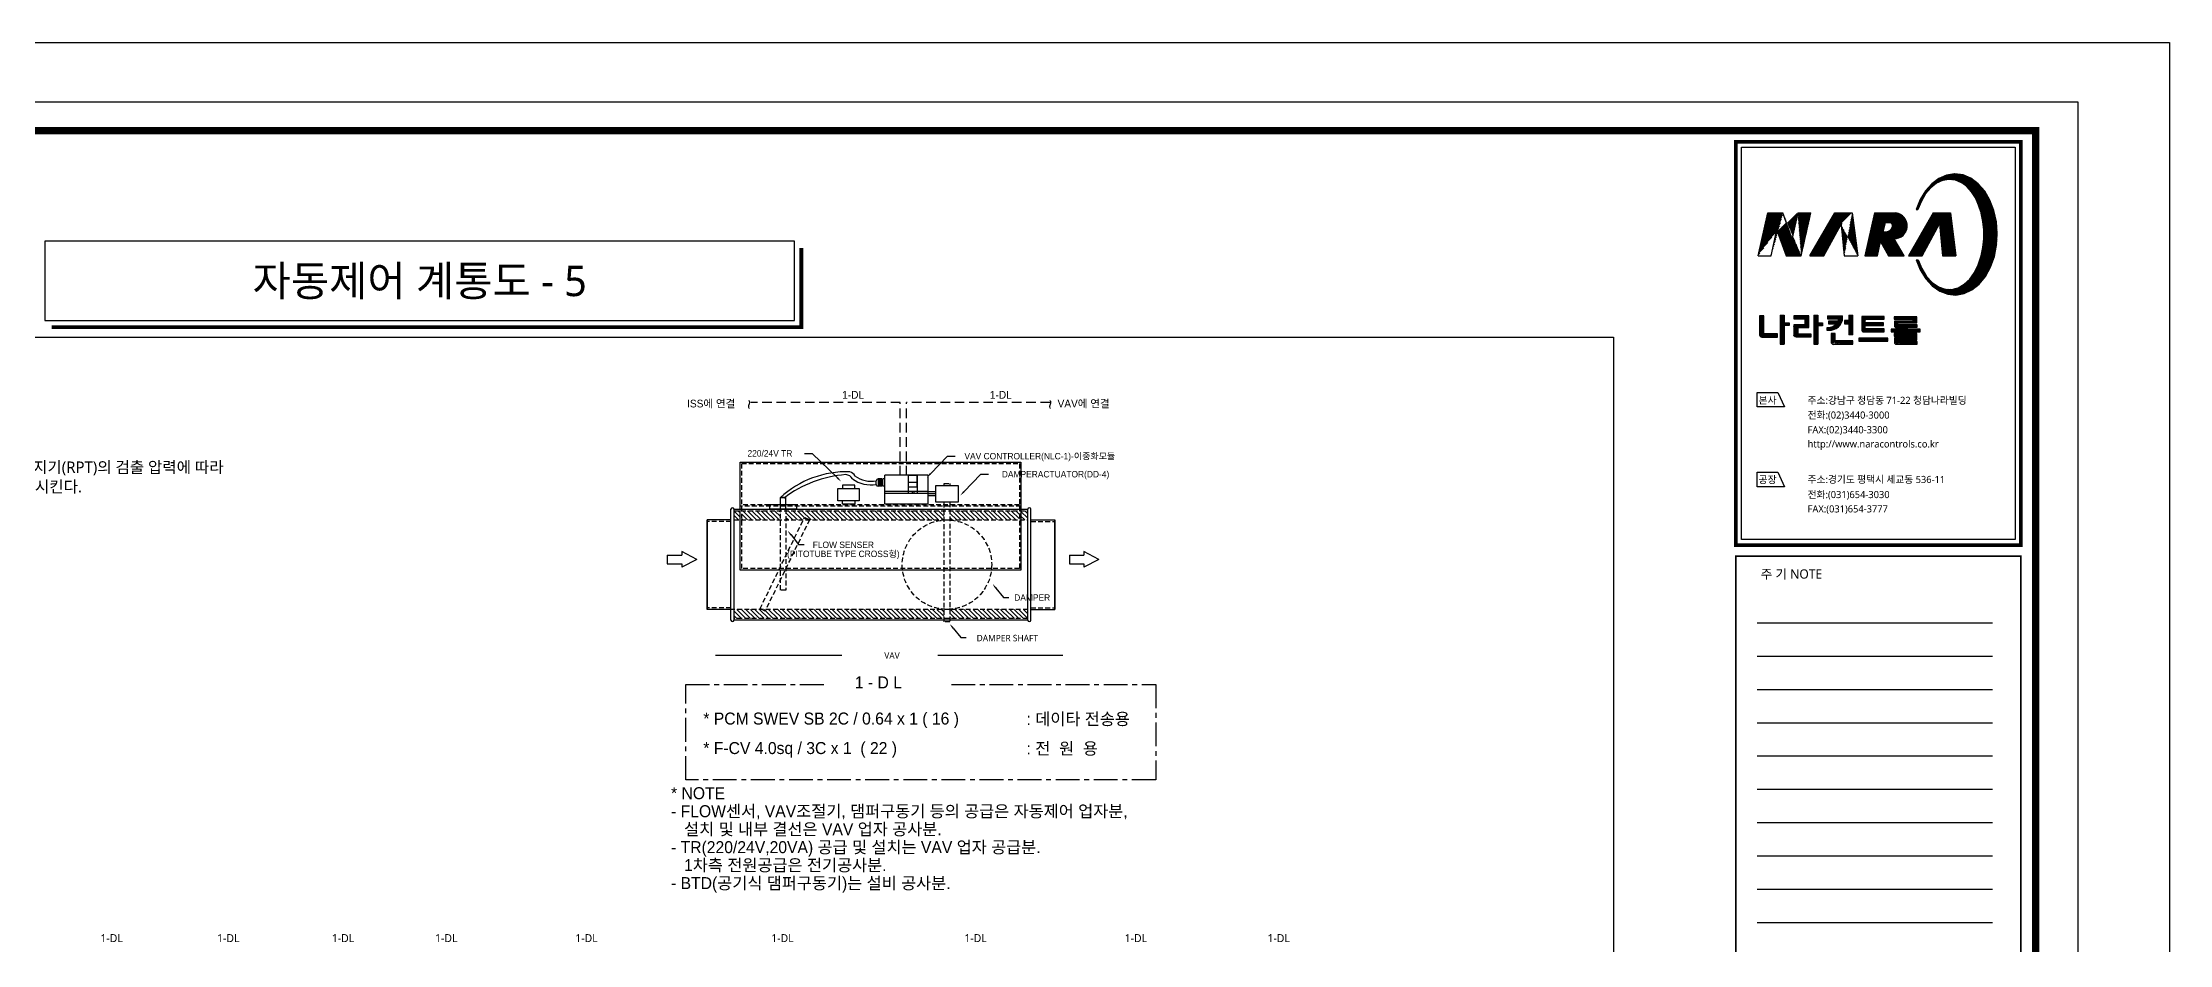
# Model space of a CAD drawing. Header units: millimetres. Extents: x -86 to 11742, y 5229 to 11464.
# Drawn here: x 7820 to 8378, y 5587 to 5823 of the extents above; entities that cross this region are included whole.
import ezdxf
from ezdxf.enums import TextEntityAlignment as Align

# ---------------------------------------------------------------- set-up
doc = ezdxf.new("R2010")
doc.units = ezdxf.units.MM
doc.header["$LTSCALE"] = 5
for name, pattern in [('CENTER', [2, 1.25, -0.25, 0.25, -0.25]), ('DASHED', [0.75, 0.5, -0.25]), ('HIDDEN', [0.375, 0.25, -0.125]), ('HIDDEN2', [4.7625, 3.175, -1.5875])]:
    doc.linetypes.add(name, pattern=pattern)
doc.layers.add('AUTO', color=7, linetype='CONTINUOUS')
doc.layers.add('FORM', color=7, linetype='CONTINUOUS')
doc.styles.add('HY울릉도L', font='h2wull.TTF')
doc.styles.add('QQ', font='MALGUN.TTF.TTF')
doc.styles.add('STYLE1', font='MALGUN.TTF.TTF', dxfattribs={"height": 2.5})
pattern_1 = [(45, (-11.3759, -7.50065), (-0.171711214, 0.171711214), [])]

# ---------------------------------------------------------------- blocks, each defined once
blk = doc.blocks.new('form')
at = {"layer": 'FORM'}
h = blk.add_hatch(dxfattribs=at)
h.set_pattern_fill('ANSI31', color=256, scale=1.942691, style=0)
h.set_pattern_definition(pattern_1)
edge = h.paths.add_edge_path()
edge.add_line((716.28, 522.42), (720.27, 522.42))
edge.add_line((719.34, 533.67), (717.88, 527.02))
edge.add_line((711.49, 533.67), (715.47, 533.67))
edge.add_line((712.35, 522.42), (713.78, 528.86))
edge.add_line((708.92, 522.42), (712.35, 522.42))
edge.add_line((708.92, 522.42), (711.49, 533.67))
edge.add_line((717.81, 527.02), (715.47, 533.67))
edge.add_line((713.9, 528.86), (716.28, 522.42))
edge.add_line((720.27, 522.42), (722.81, 533.67))
edge.add_line((719.34, 533.67), (722.81, 533.67))
h = blk.add_hatch(dxfattribs=at)
h.set_pattern_fill('ANSI31', color=256, scale=1.942691, style=0)
h.set_pattern_definition(pattern_1)
edge = h.paths.add_edge_path()
edge.add_line((729.09, 533.67), (733.65, 533.67))
edge.add_line((731.5, 522.42), (735.09, 522.42))
edge.add_line((730.74, 530.54), (731.5, 522.42))
edge.add_line((726.18, 522.42), (730.63, 530.54))
edge.add_line((733.65, 533.67), (735.09, 522.42))
edge.add_line((722.55, 522.42), (726.18, 522.42))
edge.add_line((722.55, 522.42), (729.09, 533.67))
h = blk.add_hatch(dxfattribs=at)
h.set_pattern_fill('ANSI31', color=256, scale=1.942691, style=0)
h.set_pattern_definition(pattern_1)
edge = h.paths.add_edge_path(flags=16)
edge.add_arc((742.35, 530.64), 1.96, 269.4167, 343.4025)
edge.add_arc((743.39, 530.25), 0.855, 348.5468, 460.0762)
edge.add_line((743.24, 531.09), (742.29, 531.1))
edge.add_line((742.29, 531.1), (741.72, 528.67))
edge.add_line((741.72, 528.67), (742.33, 528.68))
edge = h.paths.add_edge_path()
edge.add_arc((744.68, 530.29), 3.4, 269.0634, 442.7978)
edge.add_line((745.11, 533.67), (739.53, 533.67))
edge.add_line((739.53, 533.67), (736.99, 522.42))
edge.add_line((736.99, 522.42), (740.29, 522.42))
edge.add_line((740.29, 522.42), (741.1, 526.15))
edge.add_line((741.1, 526.15), (743.16, 522.42))
edge.add_line((743.16, 522.42), (747.3, 522.42))
edge.add_line((747.3, 522.42), (744.63, 526.89))
h = blk.add_hatch(dxfattribs=at)
h.set_pattern_fill('ANSI31', color=256, scale=1.942691, style=0)
h.set_pattern_definition(pattern_1)
h.paths.add_polyline_path([(754.86, 533.67), (759.44, 533.67), (760.86, 522.42), (757.31, 522.42), (756.55, 530.81), (751.98, 522.42), (748.42, 522.42)])
h = blk.add_hatch(dxfattribs=at)
h.set_pattern_fill('ANSI31', color=256, scale=1.942691, style=0)
h.set_pattern_definition(pattern_1)
h.paths.add_polyline_path([(710.46, 506.65), (709.33, 506.65), (709.33, 501.59), (709.39, 501.43), (709.49, 501.3), (709.64, 501.15), (709.74, 501.13), (709.88, 501.1), (714.03, 501.1), (714.03, 501.91), (710.46, 501.91)])
edge = h.paths.add_edge_path(flags=16)
edge.add_line((709.65, 501.14), (709.53, 501.27))
h = blk.add_hatch(dxfattribs=at)
h.set_pattern_fill('ANSI31', color=256, scale=1.942691, style=0)
h.set_pattern_definition(pattern_1)
h.paths.add_polyline_path([(715.78, 506.81), (715.78, 504.83), (717.05, 504.83), (717.05, 504.1), (715.79, 504.1), (715.79, 499.19), (714.7, 499.19), (714.7, 506.81)])
h = blk.add_hatch(dxfattribs=at)
h.set_pattern_fill('ANSI31', color=256, scale=1.942691, style=0)
h.set_pattern_definition(pattern_1)
h.paths.add_polyline_path([(722.25, 506.67), (718.34, 506.67), (718.34, 505.88), (721, 505.88), (721.1, 505.85), (721.2, 505.77), (721.24, 505.65), (721.24, 504.32), (718.39, 504.32), (718.33, 504.29), (718.31, 504.24), (718.31, 501.49), (718.37, 501.37), (718.46, 501.29), (718.62, 501.21), (718.89, 501.14), (722.85, 501.14), (722.85, 501.82), (719.56, 501.82), (719.45, 501.88), (719.43, 501.96), (719.43, 503.42), (719.45, 503.51), (719.53, 503.61), (722.25, 503.61)])
edge = h.paths.add_edge_path()
edge.add_line((718.31, 504.23), (718.4, 504.32))
edge.add_line((718.47, 501.28), (718.36, 501.39))
h = blk.add_hatch(dxfattribs=at)
h.set_pattern_fill('ANSI31', color=256, scale=1.942691, style=0)
h.set_pattern_definition(pattern_1)
h.paths.add_polyline_path([(723.54, 506.81), (724.58, 506.81), (724.58, 504.84), (725.83, 504.84), (725.83, 504.05), (724.58, 504.05), (724.58, 499.19), (723.54, 499.19)])
h = blk.add_hatch(dxfattribs=at)
h.set_pattern_fill('ANSI31', color=256, scale=1.942691, style=0)
h.set_pattern_definition(pattern_1)
h.paths.add_polyline_path([(727.17, 506.65), (731.07, 506.65), (731.07, 505.84), (731.07, 505.45), (730.77, 504.79), (730.44, 504.23), (730.05, 503.77), (729.45, 503.35), (729.02, 503.14), (728.72, 503.03), (728.2, 502.91), (727.79, 502.86), (727.02, 502.86), (727.02, 503.54), (727.52, 503.54), (727.88, 503.57), (728.24, 503.69), (728.62, 503.84), (728.94, 504.03), (729.2, 504.24), (729.37, 504.38), (729.4, 504.5), (729.34, 504.59), (727.39, 504.59), (727.39, 505.25), (729.83, 505.25), (729.93, 505.38), (729.98, 505.56), (729.95, 505.74), (729.86, 505.84), (729.79, 505.9), (727.17, 505.9)])
edge = h.paths.add_edge_path(flags=16)
edge.add_line((730, 503.73), (730.14, 503.87))
h = blk.add_hatch(dxfattribs=at)
h.set_pattern_fill('ANSI31', color=256, scale=1.942691, style=0)
h.set_pattern_definition(pattern_1)
h.paths.add_polyline_path([(733.81, 501.67), (732.75, 501.67), (732.75, 504.58), (731.58, 504.58), (731.58, 505.46), (732.74, 505.46), (732.74, 506.81), (733.81, 506.81)])
h = blk.add_hatch(dxfattribs=at)
h.set_pattern_fill('ANSI31', color=256, scale=1.942691, style=0)
h.set_pattern_definition(pattern_1)
h.paths.add_polyline_path([(742.04, 506.45), (736.2, 506.45), (736.2, 502.78), (736.23, 502.67), (736.31, 502.59), (736.47, 502.48), (736.54, 502.46), (742.05, 502.46), (742.05, 503.21), (737.16, 503.21), (737.06, 503.27), (737.03, 503.32), (737.03, 503.93), (737.07, 504.02), (737.16, 504.08), (737.23, 504.09), (741.87, 504.09), (741.87, 504.84), (737.28, 504.84), (737.13, 504.87), (737.05, 504.92), (737.04, 504.98), (737.04, 505.56), (737.09, 505.64), (737.17, 505.71), (737.26, 505.74), (742.04, 505.74)])
h = blk.add_hatch(dxfattribs=at)
h.set_pattern_fill('ANSI31', color=256, scale=1.942691, style=0)
h.set_pattern_definition(pattern_1)
h.paths.add_polyline_path([(750.58, 506.42), (744.64, 506.42), (744.64, 505.75), (749.4, 505.75), (749.53, 505.71), (749.58, 505.64), (749.6, 505.55), (749.59, 505.44), (749.43, 505.31), (749.26, 505.27), (744.77, 505.27), (744.77, 503.89), (744.81, 503.8), (744.89, 503.73), (745, 503.63), (745.08, 503.6), (746.98, 503.6), (747.07, 503.57), (747.11, 503.53), (747.14, 503.5), (747.14, 503.29), (747.11, 503.2), (747, 503.15), (743.86, 503.15), (743.86, 502.48), (751.47, 502.48), (751.47, 503.15), (748.35, 503.15), (748.21, 503.18), (748.16, 503.27), (748.16, 503.52), (748.23, 503.59), (748.34, 503.64), (750.67, 503.64), (750.67, 504.31), (745.8, 504.31), (745.69, 504.37), (745.65, 504.45), (745.65, 504.67), (745.73, 504.76), (745.87, 504.8), (750.58, 504.8)])
edge = h.paths.add_edge_path(flags=16)
edge.add_line((744.93, 503.69), (744.81, 503.82))
h = blk.add_hatch(dxfattribs=at)
h.set_pattern_fill('ANSI31', color=256, scale=1.942691, style=0)
h.set_pattern_definition(pattern_1)
edge = h.paths.add_edge_path()
edge.add_line((728.13, 502), (728.13, 499.59))
edge.add_line((728.13, 499.59), (728.19, 499.49))
edge.add_line((728.19, 499.49), (728.28, 499.4))
edge.add_line((728.28, 499.4), (728.4, 499.32))
edge.add_line((728.4, 499.32), (728.51, 499.24))
edge.add_line((728.51, 499.24), (728.63, 499.17))
edge.add_line((729.21, 500.07), (729.21, 502))
edge.add_line((729.21, 502), (728.13, 502))
edge.add_line((728.62, 499.17), (728.63, 499.19))
edge.add_line((728.23, 499.45), (728.18, 499.49))
edge.add_line((733.78, 499.19), (733.78, 500.07))
edge.add_line((733.78, 500.07), (729.21, 500.07))
edge.add_line((728.6, 499.19), (733.78, 499.19))
h = blk.add_hatch(dxfattribs=at)
h.set_pattern_fill('ANSI31', color=256, scale=1.942691, style=0)
h.set_pattern_definition(pattern_1)
h.paths.add_polyline_path([(742.96, 499.98), (742.96, 500.81), (735.37, 500.81), (735.37, 499.98)])
h = blk.add_hatch(dxfattribs=at)
h.set_pattern_fill('ANSI31', color=256, scale=1.942691, style=0)
h.set_pattern_definition(pattern_1)
h.paths.add_polyline_path([(750.58, 500.39), (750.58, 502.04), (744.64, 502.04), (744.64, 501.34), (749.4, 501.34), (749.52, 501.3), (749.58, 501.23), (749.6, 501.14), (749.59, 501.03), (749.46, 500.9), (749.34, 500.86), (744.81, 500.86), (744.77, 500.86), (744.77, 499.49), (744.81, 499.4), (744.89, 499.32), (745, 499.23), (745.12, 499.18), (750.67, 499.18), (750.67, 499.91), (745.8, 499.91), (745.69, 499.97), (745.65, 500.04), (745.65, 500.26), (745.73, 500.35), (745.87, 500.39)])
edge = h.paths.add_edge_path(flags=16)
edge.add_line((750.65, 499.18), (750.67, 499.21))
edge.add_line((744.91, 499.3), (744.81, 499.41))
at = {"layer": 'AUTO'}
for p, q in [((-24.08, 578.4), (816.92, 578.4)), ((816.92, 578.4), (816.92, -15.6))]:
    blk.add_line(p, q, dxfattribs=at)
at = {"layer": 'FORM', "color": 3}
for p, q in [((752.26, 538.4), (756.71, 542.86)), ((752.78, 539.27), (755.74, 542.23)), ((755.34, 541.14), (757.32, 543.13)), ((756.23, 541.68), (757.94, 543.39)), ((756.86, 541.97), (758.5, 543.61)), ((757.45, 542.22), (758.9, 543.68)), ((757.86, 542.29), (759.31, 543.74)), ((758.27, 542.35), (759.72, 543.81)), ((758.68, 542.42), (760.13, 543.87)), ((759.09, 542.46), (760.54, 543.91)), ((759.39, 542.44), (760.84, 543.89)), ((759.69, 542.4), (761.14, 543.85)), ((760, 542.37), (761.44, 543.81)), ((760.3, 542.33), (761.75, 543.77)), ((760.61, 542.29), (762.05, 543.73)), ((760.88, 542.22), (762.35, 543.69)), ((761.12, 542.12), (762.66, 543.65)), ((761.36, 542.01), (762.91, 543.56)), ((761.61, 541.91), (763.15, 543.46)), ((761.85, 541.81), (763.39, 543.36)), ((762.09, 541.71), (763.63, 543.26)), ((762.34, 541.61), (763.88, 543.15)), ((762.54, 541.47), (764.12, 543.05)), ((762.74, 541.33), (764.36, 542.95)), ((762.93, 541.18), (764.6, 542.85)), ((763.13, 541.03), (764.83, 542.74)), ((763.32, 540.88), (765.03, 542.59)), ((763.52, 540.74), (765.23, 542.44)), ((763.72, 540.59), (765.42, 542.3)), ((763.88, 540.41), (765.62, 542.15)), ((764.04, 540.23), (765.82, 542)), ((764.21, 540.05), (766.01, 541.85)), ((764.37, 539.87), (766.21, 541.71)), ((764.53, 539.69), (766.4, 541.56)), ((750.92, 535.69), (751.63, 536.4)), ((751.15, 536.27), (751.95, 537.06)), ((751.38, 536.84), (752.44, 537.9)), ((751.74, 537.54), (752.95, 538.75)), ((764.69, 539.51), (766.6, 541.41)), ((764.86, 539.33), (766.78, 541.25)), ((765, 539.13), (766.94, 541.07)), ((765.14, 538.92), (767.1, 540.88)), ((765.27, 538.71), (767.26, 540.7)), ((765.41, 538.5), (767.42, 540.52)), ((765.54, 538.29), (767.58, 540.33)), ((765.67, 538.08), (767.74, 540.15)), ((765.81, 537.87), (767.9, 539.97)), ((765.94, 537.66), (768.06, 539.78)), ((766.05, 537.43), (768.22, 539.6)), ((766.16, 537.2), (768.38, 539.41)), ((766.27, 536.96), (768.51, 539.2)), ((766.38, 536.72), (768.64, 538.99)), ((766.48, 536.49), (768.77, 538.77)), ((766.59, 536.25), (768.89, 538.55)), ((766.7, 536.01), (769.02, 538.34)), ((766.8, 535.78), (769.15, 538.12)), ((766.89, 535.52), (769.27, 537.9)), ((766.97, 535.26), (769.4, 537.69)), ((767.05, 534.99), (769.53, 537.47)), ((767.13, 534.73), (769.65, 537.25)), ((767.21, 534.47), (769.78, 537.04)), ((767.29, 534.2), (769.88, 536.79)), ((767.37, 533.94), (769.97, 536.55)), ((767.45, 533.68), (770.07, 536.3)), ((767.51, 533.39), (770.17, 536.05)), ((750.47, 534.58), (750.89, 534.58)), ((750.49, 534.58), (751.17, 535.25)), ((750.69, 535.12), (751.4, 535.83)), ((750.84, 534.58), (750.93, 534.67)), ((767.57, 533.11), (770.26, 535.8)), ((767.63, 532.83), (770.36, 535.55)), ((767.69, 532.54), (770.45, 535.3)), ((767.75, 532.26), (770.55, 535.06)), ((767.81, 531.98), (770.64, 534.81)), ((767.87, 531.69), (770.74, 534.56)), ((767.93, 531.41), (770.83, 534.31)), ((767.96, 531.09), (770.9, 534.03)), ((767.99, 530.78), (770.96, 533.75)), ((768.02, 530.47), (771.02, 533.47)), ((768.06, 530.16), (771.08, 533.19)), ((768.09, 529.85), (771.14, 532.91)), ((768.12, 529.54), (771.21, 532.63)), ((768.15, 529.23), (771.27, 532.34)), ((768.16, 528.89), (771.33, 532.06)), ((768.16, 528.55), (771.39, 531.78)), ((768.16, 528.2), (771.46, 531.5)), ((768.16, 527.86), (771.5, 531.2)), ((768.16, 527.52), (771.53, 530.88)), ((768.16, 527.17), (771.55, 530.57)), ((766.83, 520.35), (771.52, 525.04)), ((766.99, 520.86), (771.56, 525.42)), ((767.16, 521.36), (771.58, 525.79)), ((767.32, 521.87), (771.6, 526.15)), ((767.49, 522.38), (771.63, 526.52)), ((767.54, 522.77), (771.65, 526.88)), ((767.63, 523.21), (771.67, 527.25)), ((767.72, 523.64), (771.69, 527.61)), ((767.81, 524.08), (771.71, 527.98)), ((767.9, 524.51), (771.72, 528.34)), ((767.96, 524.91), (771.7, 528.65)), ((767.99, 525.29), (771.67, 528.97)), ((768.03, 525.67), (771.65, 529.29)), ((768.07, 526.06), (771.63, 529.61)), ((768.11, 526.44), (771.6, 529.93)), ((768.15, 526.82), (771.58, 530.25)), ((750.44, 521.4), (750.92, 521.4)), ((750.52, 521.21), (750.71, 521.4)), ((750.62, 520.96), (750.96, 521.31)), ((750.71, 520.72), (751.06, 521.06)), ((750.81, 520.48), (751.16, 520.82)), ((750.91, 520.23), (751.26, 520.58)), ((751.01, 519.99), (751.36, 520.33)), ((751.11, 519.74), (751.46, 520.09)), ((751.21, 519.5), (751.56, 519.85)), ((751.31, 519.25), (751.66, 519.61)), ((751.41, 519.01), (751.76, 519.36)), ((760.36, 512.16), (771.09, 522.89)), ((760.67, 512.13), (771, 522.46)), ((761.03, 512.14), (770.87, 521.99)), ((761.44, 512.22), (770.68, 521.45)), ((761.86, 512.29), (770.49, 520.92)), ((762.28, 512.37), (770.29, 520.38)), ((762.7, 512.44), (770.1, 519.84)), ((763.18, 512.57), (769.85, 519.25)), ((765.35, 517.5), (771.17, 523.32)), ((765.92, 518.41), (771.26, 523.75)), ((766.25, 519.08), (771.35, 524.18)), ((766.58, 519.76), (771.43, 524.61)), ((751.51, 518.76), (751.86, 519.12)), ((751.63, 518.55), (751.98, 518.9)), ((751.76, 518.33), (752.12, 518.69)), ((751.89, 518.12), (752.25, 518.47)), ((752.02, 517.91), (752.38, 518.26)), ((752.15, 517.69), (752.51, 518.05)), ((752.29, 517.48), (752.64, 517.84)), ((752.42, 517.27), (752.77, 517.63)), ((752.55, 517.06), (752.91, 517.42)), ((752.68, 516.84), (753.04, 517.2)), ((752.81, 516.63), (753.17, 516.99)), ((752.94, 516.42), (753.34, 516.82)), ((753.1, 516.24), (753.5, 516.64)), ((753.26, 516.06), (753.67, 516.46)), ((753.43, 515.88), (753.83, 516.28)), ((753.59, 515.7), (754, 516.1)), ((753.75, 515.52), (754.16, 515.92)), ((753.92, 515.34), (754.33, 515.75)), ((754.08, 515.16), (754.49, 515.57)), ((754.24, 514.98), (754.66, 515.39)), ((754.41, 514.8), (754.86, 515.25)), ((754.57, 514.62), (755.07, 515.11)), ((754.75, 514.45), (755.27, 514.98)), ((754.95, 514.31), (755.48, 514.84)), ((755.15, 514.17), (755.68, 514.7)), ((755.36, 514.03), (755.89, 514.56)), ((755.56, 513.88), (756.09, 514.42)), ((755.76, 513.74), (756.3, 514.28)), ((755.96, 513.6), (756.55, 514.19)), ((756.16, 513.46), (756.81, 514.1)), ((756.36, 513.31), (757.06, 514.02)), ((756.56, 513.17), (757.32, 513.93)), ((756.8, 513.07), (757.57, 513.84)), ((757.05, 512.97), (757.83, 513.75)), ((757.28, 512.86), (758.16, 513.74)), ((757.54, 512.78), (758.42, 513.65)), ((757.79, 512.68), (758.75, 513.64)), ((758.04, 512.59), (759.08, 513.63)), ((758.8, 512.32), (760.19, 513.72)), ((759.11, 512.29), (760.66, 513.84)), ((759.42, 512.26), (761.12, 513.96)), ((759.74, 512.23), (761.68, 514.17)), ((760.05, 512.19), (762.48, 514.62)), ((763.83, 512.88), (769.43, 518.48)), ((764.48, 513.19), (769, 517.71)), ((765.22, 513.59), (768.48, 516.85)), ((758.28, 512.49), (759.42, 513.62)), ((758.53, 512.39), (759.75, 513.61))]:
    blk.add_line(p, q, dxfattribs=at)
at = {"layer": 'FORM', "color": 7}
for p, q in [((708.92, 522.42), (711.49, 533.67)), ((717.81, 527.02), (715.47, 533.67)), ((719.34, 533.67), (717.88, 527.02)), ((720.27, 522.42), (722.81, 533.67)), ((722.55, 522.42), (729.09, 533.67)), ((726.18, 522.42), (730.63, 530.54)), ((730.74, 530.54), (731.5, 522.42)), ((733.65, 533.67), (735.09, 522.42)), ((739.53, 533.67), (736.99, 522.42)), ((742.29, 531.1), (741.72, 528.67)), ((743.24, 531.09), (742.29, 531.1)), ((754.86, 533.67), (748.42, 522.42)), ((751.98, 522.42), (756.55, 530.81)), ((756.55, 530.81), (757.31, 522.42)), ((759.44, 533.67), (760.86, 522.42)), ((712.35, 522.42), (713.78, 528.86)), ((713.9, 528.86), (716.28, 522.42)), ((740.29, 522.42), (741.1, 526.15)), ((741.1, 526.15), (743.16, 522.42)), ((741.72, 528.67), (742.33, 528.68)), ((747.3, 522.42), (744.63, 526.89)), ((710.46, 506.65), (709.33, 506.65)), ((709.33, 506.65), (709.33, 501.59)), ((710.46, 501.91), (710.46, 506.65)), ((714.7, 506.81), (714.7, 499.19)), ((714.7, 506.81), (715.78, 506.81)), ((715.78, 506.81), (715.78, 504.83)), ((715.78, 504.83), (717.05, 504.83)), ((715.79, 504.1), (715.79, 499.19)), ((717.05, 504.1), (715.79, 504.1)), ((717.05, 504.83), (717.05, 504.1)), ((718.31, 504.23), (718.4, 504.32)), ((718.33, 504.29), (718.31, 504.24)), ((718.31, 504.24), (718.31, 501.49)), ((718.39, 504.32), (718.33, 504.29)), ((722.25, 506.67), (718.34, 506.67)), ((718.34, 506.67), (718.34, 505.88)), ((718.34, 505.88), (721, 505.88)), ((721.24, 504.32), (718.39, 504.32)), ((719.43, 503.42), (719.45, 503.51)), ((719.43, 501.96), (719.43, 503.42)), ((719.45, 503.51), (719.53, 503.61)), ((719.53, 503.61), (722.25, 503.61)), ((721, 505.88), (721.1, 505.85)), ((721.1, 505.85), (721.2, 505.77)), ((721.2, 505.77), (721.24, 505.65)), ((721.24, 505.65), (721.24, 504.32)), ((722.25, 503.61), (722.25, 506.67)), ((723.54, 506.81), (723.54, 499.19)), ((723.54, 506.81), (724.58, 506.81)), ((724.58, 506.81), (724.58, 504.84)), ((724.58, 504.84), (725.83, 504.84)), ((724.58, 504.05), (724.58, 499.19)), ((725.83, 504.05), (724.58, 504.05)), ((725.83, 504.84), (725.83, 504.05)), ((727.02, 503.54), (727.02, 502.86)), ((727.52, 503.54), (727.02, 503.54)), ((727.02, 502.86), (727.79, 502.86)), ((727.17, 506.65), (727.17, 505.9)), ((727.17, 505.9), (729.79, 505.9)), ((727.39, 505.25), (727.39, 504.59)), ((729.83, 505.25), (727.39, 505.25)), ((727.39, 504.59), (729.34, 504.59)), ((727.88, 503.57), (727.52, 503.54)), ((727.79, 502.86), (728.2, 502.91)), ((728.24, 503.69), (727.88, 503.57)), ((728.2, 502.91), (728.72, 503.03)), ((728.62, 503.84), (728.24, 503.69)), ((728.94, 504.03), (728.62, 503.84)), ((728.72, 503.03), (729.02, 503.14)), ((729.2, 504.24), (728.94, 504.03)), ((729.02, 503.14), (729.45, 503.35)), ((729.37, 504.38), (729.2, 504.24)), ((729.34, 504.59), (729.4, 504.5)), ((729.4, 504.5), (729.37, 504.38)), ((729.45, 503.35), (730.05, 503.77)), ((729.79, 505.9), (729.86, 505.84)), ((729.93, 505.38), (729.83, 505.25)), ((729.86, 505.84), (729.95, 505.74)), ((729.98, 505.56), (729.93, 505.38)), ((729.95, 505.74), (729.98, 505.56)), ((730, 503.73), (730.14, 503.87)), ((730.05, 503.77), (730.44, 504.23)), ((730.44, 504.23), (730.77, 504.79)), ((730.77, 504.79), (731.07, 505.45)), ((731.07, 505.84), (731.07, 506.65)), ((731.07, 505.45), (731.07, 505.84)), ((731.58, 505.46), (731.58, 504.58)), ((732.74, 505.46), (731.58, 505.46)), ((731.58, 504.58), (732.75, 504.58)), ((732.74, 506.81), (732.74, 505.46)), ((732.74, 506.81), (733.81, 506.81)), ((732.75, 504.58), (732.75, 501.67)), ((733.81, 501.67), (733.81, 506.81)), ((742.04, 506.45), (736.2, 506.45)), ((736.2, 506.45), (736.2, 502.78)), ((736.2, 502.78), (736.23, 502.67)), ((736.23, 502.67), (736.31, 502.59)), ((736.31, 502.59), (736.47, 502.48)), ((736.47, 502.48), (736.54, 502.46)), ((736.54, 502.46), (742.05, 502.46)), ((737.03, 503.93), (737.07, 504.02)), ((737.03, 503.32), (737.03, 503.93)), ((737.06, 503.27), (737.03, 503.32)), ((737.04, 505.56), (737.09, 505.64)), ((737.04, 504.98), (737.04, 505.56)), ((737.05, 504.92), (737.04, 504.98)), ((737.13, 504.87), (737.05, 504.92)), ((737.16, 503.21), (737.06, 503.27)), ((737.07, 504.02), (737.16, 504.08)), ((737.09, 505.64), (737.17, 505.71)), ((737.28, 504.84), (737.13, 504.87)), ((737.16, 504.08), (737.23, 504.09)), ((742.05, 503.21), (737.16, 503.21)), ((737.17, 505.71), (737.26, 505.74)), ((737.23, 504.09), (741.87, 504.09)), ((737.26, 505.74), (742.04, 505.74)), ((741.87, 504.84), (737.28, 504.84)), ((741.87, 504.09), (741.87, 504.84)), ((742.04, 505.74), (742.04, 506.45)), ((742.05, 502.46), (742.05, 503.21)), ((747, 503.15), (743.86, 503.15)), ((743.86, 503.15), (743.86, 502.48)), ((743.86, 502.48), (751.47, 502.48)), ((750.58, 506.42), (744.64, 506.42)), ((744.64, 506.42), (744.64, 505.75)), ((744.64, 505.75), (749.4, 505.75)), ((749.26, 505.27), (744.77, 505.27)), ((744.77, 505.27), (744.77, 503.89)), ((744.77, 503.89), (744.81, 503.8)), ((744.93, 503.69), (744.81, 503.82)), ((744.81, 503.8), (744.89, 503.73)), ((744.89, 503.73), (745, 503.63)), ((745, 503.63), (745.08, 503.6)), ((745.08, 503.6), (746.98, 503.6)), ((745.65, 504.67), (745.73, 504.76)), ((745.65, 504.45), (745.65, 504.67)), ((745.69, 504.37), (745.65, 504.45)), ((745.8, 504.31), (745.69, 504.37)), ((745.73, 504.76), (745.87, 504.8)), ((750.67, 504.31), (745.8, 504.31)), ((745.87, 504.8), (750.58, 504.8)), ((746.98, 503.6), (747.07, 503.57)), ((747.11, 503.2), (747, 503.15)), ((747.07, 503.57), (747.11, 503.53)), ((747.11, 503.53), (747.14, 503.5)), ((747.14, 503.29), (747.11, 503.2)), ((747.14, 503.5), (747.14, 503.29)), ((748.16, 503.52), (748.23, 503.59)), ((748.16, 503.27), (748.16, 503.52)), ((748.21, 503.18), (748.16, 503.27)), ((748.35, 503.15), (748.21, 503.18)), ((748.23, 503.59), (748.34, 503.64)), ((748.34, 503.64), (750.67, 503.64)), ((751.47, 503.15), (748.35, 503.15)), ((749.43, 505.31), (749.26, 505.27)), ((749.4, 505.75), (749.53, 505.71)), ((749.59, 505.44), (749.43, 505.31)), ((749.53, 505.71), (749.58, 505.64)), ((749.58, 505.64), (749.6, 505.55)), ((749.6, 505.55), (749.59, 505.44)), ((750.58, 504.8), (750.58, 506.42)), ((750.67, 503.64), (750.67, 504.31)), ((751.47, 502.48), (751.47, 503.15)), ((709.33, 501.59), (709.39, 501.43)), ((709.39, 501.43), (709.49, 501.3)), ((709.49, 501.3), (709.64, 501.15)), ((709.65, 501.14), (709.53, 501.27)), ((709.64, 501.15), (709.74, 501.13)), ((709.74, 501.13), (709.88, 501.1)), ((709.88, 501.1), (714.03, 501.1)), ((714.03, 501.91), (710.46, 501.91)), ((714.03, 501.1), (714.03, 501.91)), ((714.7, 499.19), (715.79, 499.19)), ((718.31, 501.49), (718.37, 501.37)), ((718.47, 501.28), (718.36, 501.39)), ((718.37, 501.37), (718.46, 501.29)), ((718.46, 501.29), (718.62, 501.21)), ((718.62, 501.21), (718.89, 501.14)), ((718.89, 501.14), (722.85, 501.14)), ((719.45, 501.88), (719.43, 501.96)), ((719.56, 501.82), (719.45, 501.88)), ((722.85, 501.82), (719.56, 501.82)), ((722.85, 501.14), (722.85, 501.82)), ((723.54, 499.19), (724.58, 499.19)), ((729.21, 502), (728.13, 502)), ((728.13, 502), (728.13, 499.59)), ((728.13, 499.59), (728.19, 499.49)), ((728.23, 499.45), (728.18, 499.49)), ((728.19, 499.49), (728.28, 499.4)), ((728.28, 499.4), (728.4, 499.32)), ((728.4, 499.32), (728.51, 499.24)), ((728.51, 499.24), (728.63, 499.17)), ((728.6, 499.19), (733.78, 499.19)), ((728.62, 499.17), (728.63, 499.19)), ((729.21, 500.07), (729.21, 502)), ((733.78, 500.07), (729.21, 500.07)), ((733.78, 499.19), (733.78, 500.07)), ((735.37, 500.81), (735.37, 499.98)), ((742.96, 500.81), (735.37, 500.81)), ((735.37, 499.98), (742.96, 499.98)), ((742.96, 499.98), (742.96, 500.81)), ((750.58, 502.04), (744.64, 502.04)), ((744.64, 502.04), (744.64, 501.34)), ((744.64, 501.34), (749.4, 501.34)), ((744.81, 500.86), (744.77, 500.86)), ((744.77, 500.86), (744.77, 499.49)), ((744.77, 499.49), (744.81, 499.4)), ((749.34, 500.86), (744.81, 500.86)), ((744.91, 499.3), (744.81, 499.41)), ((744.81, 499.4), (744.89, 499.32)), ((744.89, 499.32), (745, 499.23)), ((745, 499.23), (745.12, 499.18)), ((745.12, 499.18), (750.67, 499.18)), ((745.65, 500.26), (745.73, 500.35)), ((745.65, 500.04), (745.65, 500.26)), ((745.69, 499.97), (745.65, 500.04)), ((745.8, 499.91), (745.69, 499.97)), ((745.73, 500.35), (745.87, 500.39)), ((750.67, 499.91), (745.8, 499.91)), ((745.87, 500.39), (750.58, 500.39)), ((749.46, 500.9), (749.34, 500.86)), ((749.4, 501.34), (749.52, 501.3)), ((749.59, 501.03), (749.46, 500.9)), ((749.52, 501.3), (749.58, 501.23)), ((749.58, 501.23), (749.6, 501.14)), ((749.6, 501.14), (749.59, 501.03)), ((750.58, 500.39), (750.58, 502.04)), ((750.65, 499.18), (750.67, 499.21)), ((750.67, 499.18), (750.67, 499.91)), ((708.66, 426.09), (770.47, 426.09)), ((708.66, 417.35), (770.47, 417.35)), ((708.66, 408.6), (770.47, 408.6)), ((708.66, 399.86), (770.47, 399.86)), ((708.66, 391.12), (770.47, 391.12)), ((708.66, 382.38), (770.47, 382.38)), ((708.66, 373.64), (770.47, 373.64)), ((708.66, 364.89), (770.47, 364.89)), ((708.66, 356.15), (770.47, 356.15)), ((708.66, 347.41), (770.47, 347.41))]:
    blk.add_line(p, q, dxfattribs=at)
at = {"layer": 'FORM'}
for p, q in [((727.17, 506.65), (731.07, 506.65)), ((733.81, 501.67), (732.75, 501.67))]:
    blk.add_line(p, q, dxfattribs=at)
at = {"layer": 'FORM', "color": 3}
for points in [[(0, 562.79), (792.83, 562.79), (792.83, 0), (0, 0)], [(776.44, 447.93), (704.56, 447.93), (704.56, 550.91), (776.44, 550.91)]]:
    blk.add_lwpolyline(points, close=True, dxfattribs=at)
at = {"layer": 'FORM', "color": 2, "const_width": 1.94}
blk.add_lwpolyline([(12.48, 6.47), (12.48, 555.28), (781.78, 555.28), (781.78, 6.47)], close=True, dxfattribs=at)
at = {"layer": 'FORM', "color": 3}
for points, const_width in [([(777.9, 446.48), (703.1, 446.48), (703.1, 552.36), (777.9, 552.36)], 0.971), ([(703.1, 338.67), (703.1, 443.56), (777.9, 443.56), (777.9, 338.67)], 0.486)]:
    blk.add_lwpolyline(points, close=True, dxfattribs=dict(at, const_width=const_width))
at = {"layer": 'FORM', "color": 3, "flags": 128}
for points in [[(750.44, 521.4), (751.52, 518.73), (752.95, 516.4), (754.67, 514.52), (756.61, 513.14), (758.7, 512.33), (760.86, 512.11), (763.01, 512.5), (765.07, 513.47), (766.96, 515), (768.61, 517.01), (769.96, 519.45), (770.95, 522.2), (771.55, 525.18), (771.73, 528.27), (771.49, 531.35), (770.84, 534.3), (769.8, 537.01), (768.41, 539.38), (766.72, 541.32), (764.8, 542.76), (762.73, 543.64), (760.57, 543.93)], [(760.48, 543.93), (758.39, 543.59), (756.38, 542.71), (754.53, 541.31), (752.88, 539.44), (751.52, 537.17), (750.47, 534.58)], [(762.35, 541.61), (760.73, 542.28), (759.05, 542.48), (757.38, 542.21), (755.77, 541.47), (754.26, 540.3), (752.92, 538.72), (751.79, 536.79), (750.89, 534.58)], [(767.45, 533.67), (766.82, 535.74), (765.97, 537.62), (764.93, 539.25), (763.72, 540.58), (762.39, 541.59)], [(767.47, 522.45), (767.93, 524.63), (768.16, 526.9), (768.16, 529.19), (767.92, 531.46), (767.46, 533.63)], [(750.92, 521.4), (751.9, 519.04), (753.16, 517.01), (754.64, 515.4), (756.3, 514.28), (758.07, 513.67)], [(758.1, 513.66), (759.8, 513.61), (761.46, 514.04), (763.04, 514.94), (764.48, 516.28), (765.73, 518.02), (766.74, 520.08), (767.5, 522.42)]]:
    blk.add_lwpolyline(points, dxfattribs=at)
at = {"layer": 'FORM', "color": 7}
for points in [[(711.49, 533.67), (715.47, 533.67)], [(719.34, 533.67), (722.81, 533.67)], [(729.09, 533.67), (733.65, 533.67)], [(739.53, 533.67), (745.11, 533.67)], [(754.86, 533.67), (759.44, 533.67)], [(708.92, 522.42), (712.35, 522.42)], [(716.28, 522.42), (720.27, 522.42)], [(722.55, 522.42), (726.18, 522.42)], [(731.5, 522.42), (735.09, 522.42)], [(736.99, 522.42), (740.29, 522.42)], [(743.16, 522.42), (747.3, 522.42)], [(748.42, 522.42), (751.98, 522.42)], [(757.31, 522.42), (760.86, 522.42)]]:
    blk.add_lwpolyline(points, dxfattribs=at)
for points in [[(708.72, 486.56), (714.1, 486.56), (715.91, 482.73), (708.72, 482.73)], [(708.72, 465.6), (714.1, 465.6), (715.91, 461.77), (708.72, 461.77)]]:
    blk.add_lwpolyline(points, close=True, dxfattribs=at)
at = {"layer": 'FORM'}
for centre, radius, start, end in [((743.39, 530.25), 0.855, 348.5468, 100.0762), ((744.68, 530.29), 3.4, 269.0634, 82.7978), ((742.35, 530.64), 1.96, 269.4167, 343.4025)]:
    blk.add_arc(centre, radius, start, end, dxfattribs=at)
at = {"layer": 'FORM', "color": 7, "style": 'STYLE1'}
for s, height, p in [('본사', 1.87, (709.08, 483.55)), ('주소:강남구 청담동 71-22 청담나라빌딩', 1.8698, (721.93, 483.54)), ('전화:(02)3440-3000', 1.8698, (721.93, 479.68)), ('FAX:(02)3440-3300', 1.8698, (721.93, 475.82)), ('http://www.naracontrols.co.kr', 1.8698, (721.93, 472.1)), ('공장', 1.87, (709.08, 462.72)), ('주소:경기도 평택시 세교동 536-11', 1.8698, (721.93, 462.77)), ('전화:(031)654-3030', 1.8698, (721.93, 458.81)), ('FAX:(031)654-3777', 1.8698, (721.93, 455.05)), ('주 기 NOTE', 2.428, (709.63, 437.68))]:
    blk.add_text(s, height=height, dxfattribs=at).set_placement(p)

msp = doc.modelspace()

# ---------------------------------------------------------------- linework, layer by layer
at = {"layer": 'AUTO', "color": 7}
for p, q in [((8017.04, 5771.16), (7820.24, 5771.16)), ((7820.24, 5771.16), (7820.24, 5750.36)), ((8017.04, 5750.36), (8017.04, 5771.16)), ((7820.24, 5750.36), (8017.04, 5750.36)), ((8002.74, 5684.86), (8002.74, 5713.21)), ((8002.74, 5713.21), (8076.45, 5713.21)), ((8076.45, 5713.21), (8076.45, 5684.86)), ((8000.33, 5671.71), (8000.33, 5700.83)), ((8001.14, 5700.83), (8078.24, 5700.83)), ((8001.14, 5671.71), (8001.14, 5700.83)), ((8078.24, 5671.71), (8078.24, 5700.83)), ((8079.06, 5671.71), (8079.06, 5700.83)), ((7994.05, 5698), (7994.06, 5674.53)), ((7994.05, 5674.53), (7994.06, 5698)), ((8000.33, 5698), (7994.05, 5698)), ((8079.06, 5698), (8085.33, 5698)), ((8085.33, 5674.53), (8085.33, 5698)), ((8085.33, 5698), (8085.33, 5674.53)), ((8076.45, 5684.86), (8002.74, 5684.86)), ((8000.33, 5674.53), (7994.05, 5674.53)), ((8079.06, 5674.53), (8085.33, 5674.53)), ((8078.24, 5671.72), (8001.14, 5671.72))]:
    msp.add_line(p, q, dxfattribs=at)
at = {"layer": 'AUTO', "color": 2}
for p, q in [((7604.99, 5745.96), (8231.99, 5745.96)), ((8231.99, 5745.96), (8231.99, 5280.46)), ((8038.47, 5707.34), (8038.47, 5708.29)), ((8039.9, 5708.77), (8038.95, 5708.77)), ((8038.95, 5708.77), (8038.95, 5706.87)), ((8039.9, 5708.63), (8038.95, 5708.63)), ((8039.9, 5708.48), (8038.95, 5708.48)), ((8039.9, 5708.34), (8038.95, 5708.34)), ((8039.9, 5708.2), (8038.95, 5708.2)), ((8039.9, 5708.06), (8038.95, 5708.06)), ((8039.9, 5707.91), (8038.95, 5707.91)), ((8039.9, 5707.77), (8038.95, 5707.77)), ((8039.9, 5707.63), (8038.95, 5707.63)), ((8039.9, 5707.48), (8038.95, 5707.48)), ((8039.9, 5707.34), (8038.95, 5707.34)), ((8039.9, 5707.2), (8038.95, 5707.2)), ((8039.9, 5707.06), (8038.95, 5707.06)), ((8039.9, 5706.91), (8038.95, 5706.91)), ((8039.9, 5706.87), (8038.95, 5706.87)), ((8039.9, 5706.87), (8039.9, 5708.77)), ((8040.19, 5708.29), (8039.9, 5708.29)), ((8040.19, 5707.34), (8039.9, 5707.34)), ((8040.72, 5708.77), (8040.19, 5708.77)), ((8040.19, 5706.87), (8040.19, 5708.77)), ((8040.72, 5706.87), (8040.19, 5706.87)), ((8052.13, 5709.72), (8040.72, 5709.72)), ((8040.72, 5702.11), (8040.72, 5709.72)), ((8046.9, 5704.96), (8046.9, 5709.72)), ((8046.95, 5706.63), (8046.95, 5709.67)), ((8049.23, 5709.67), (8046.95, 5709.67)), ((8049.23, 5707.82), (8046.95, 5707.82)), ((8049.23, 5706.63), (8046.95, 5706.63)), ((8049.23, 5706.63), (8049.23, 5709.67)), ((8049.28, 5704.96), (8049.28, 5709.72)), ((8052.13, 5702.11), (8052.13, 5709.72)), ((8010.57, 5700.84), (8010.57, 5702.05)), ((8010.57, 5702.05), (8017.49, 5702.05)), ((8017.49, 5700.84), (8010.57, 5700.84)), ((8013.3, 5700.84), (8013.3, 5703.86)), ((8013.3, 5703.86), (8014.25, 5703.77)), ((8014.76, 5703.86), (8013.3, 5703.86)), ((8014.76, 5700.84), (8014.76, 5703.86)), ((8017.49, 5702.05), (8017.49, 5700.84)), ((8052.13, 5705.51), (8040.72, 5705.51)), ((8052.13, 5704.96), (8040.72, 5704.96)), ((8052.13, 5702.11), (8040.72, 5702.11)), ((8047.85, 5705.51), (8047.85, 5704.96)), ((8048.33, 5705.51), (8048.33, 5704.96))]:
    msp.add_line(p, q, dxfattribs=at)
at = {"layer": 'AUTO', "color": 4, "linetype": 'DASHED'}
for p, q in [((8044.77, 5728.85), (8005.51, 5728.85)), ((8044.77, 5709.72), (8044.77, 5728.85)), ((8084.08, 5728.82), (8046.43, 5728.82)), ((8046.43, 5709.72), (8046.43, 5728.82))]:
    msp.add_line(p, q, dxfattribs=at)
at = {"layer": 'AUTO', "color": 7, "linetype": 'HIDDEN'}
for p, q in [((8003.15, 5685.27), (8003.15, 5712.8)), ((8003.15, 5712.8), (8076.04, 5712.8)), ((8076.04, 5712.8), (8076.04, 5685.27)), ((8056.3, 5707.05), (8056.3, 5707.6)), ((8056.3, 5707.6), (8057.76, 5707.6)), ((8057.76, 5707.6), (8057.76, 5707.05)), ((8001.14, 5700.42), (8078.24, 5700.42)), ((8076.45, 5701.59), (8002.74, 5701.59)), ((8076.04, 5702), (8003.15, 5702)), ((8056.3, 5671.24), (8056.3, 5702.65)), ((8057.76, 5702.65), (8057.76, 5671.24)), ((8000.32, 5697.59), (7994.05, 5697.59)), ((8001.14, 5698.01), (8078.24, 5698.01)), ((8079.07, 5697.59), (8085.33, 5697.59)), ((8076.04, 5685.27), (8003.15, 5685.27)), ((8000.32, 5674.94), (7994.05, 5674.94)), ((8078.24, 5674.53), (8001.14, 5674.53)), ((8079.07, 5674.94), (8085.33, 5674.94)), ((8078.24, 5672.12), (8001.14, 5672.12)), ((8057.76, 5671.24), (8056.3, 5671.24))]:
    msp.add_line(p, q, dxfattribs=at)
at = {"layer": 'AUTO', "color": 8}
for p, q in [((8019.61, 5715.47), (8021.64, 5715.47)), ((8028.26, 5709.07), (8021.64, 5715.47)), ((8052.71, 5710.15), (8057.12, 5714.74)), ((8057.12, 5714.74), (8059.16, 5714.74)), ((8061.48, 5705.41), (8065.89, 5710)), ((8065.89, 5710), (8067.93, 5710)), ((8001.14, 5700.32), (8002.74, 5698.73)), ((8002.24, 5700.42), (8002.74, 5699.92)), ((8003.43, 5700.42), (8005.84, 5698.01)), ((8004.63, 5700.42), (8007.04, 5698.01)), ((8005.82, 5700.42), (8008.23, 5698.01)), ((8007.01, 5700.42), (8009.42, 5698.01)), ((8008.21, 5700.42), (8010.62, 5698.01)), ((8009.4, 5700.42), (8011.81, 5698.01)), ((8010.6, 5700.42), (8013.01, 5698.01)), ((8011.79, 5700.42), (8013.3, 5698.91)), ((8012.98, 5700.42), (8013.3, 5700.1)), ((8015.37, 5700.42), (8017.78, 5698.01)), ((8016.57, 5700.42), (8018.98, 5698.01)), ((8017.76, 5700.42), (8020.17, 5698.01)), ((8018.95, 5700.42), (8021.36, 5698.01)), ((8020.15, 5700.42), (8022.56, 5698.01)), ((8021.34, 5700.42), (8023.75, 5698.01)), ((8022.53, 5700.42), (8024.94, 5698.01)), ((8023.73, 5700.42), (8026.14, 5698.01)), ((8024.92, 5700.42), (8027.33, 5698.01)), ((8026.12, 5700.42), (8028.53, 5698.01)), ((8027.31, 5700.42), (8029.72, 5698.01)), ((8028.5, 5700.42), (8030.91, 5698.01)), ((8029.7, 5700.42), (8032.11, 5698.01)), ((8030.89, 5700.42), (8033.3, 5698.01)), ((8032.09, 5700.42), (8034.5, 5698.01)), ((8033.28, 5700.42), (8035.69, 5698.01)), ((8034.47, 5700.42), (8036.88, 5698.01)), ((8035.67, 5700.42), (8038.08, 5698.01)), ((8036.86, 5700.42), (8039.27, 5698.01)), ((8038.06, 5700.42), (8040.47, 5698.01)), ((8039.25, 5700.42), (8041.66, 5698.01)), ((8040.44, 5700.42), (8042.85, 5698.01)), ((8041.64, 5700.42), (8044.05, 5698.01)), ((8042.83, 5700.42), (8045.24, 5698.01)), ((8044.02, 5700.42), (8046.43, 5698.01)), ((8045.22, 5700.42), (8047.63, 5698.01)), ((8046.41, 5700.42), (8048.82, 5698.01)), ((8047.61, 5700.42), (8050.02, 5698.01)), ((8048.8, 5700.42), (8051.21, 5698.01)), ((8049.99, 5700.42), (8052.4, 5698.01)), ((8051.19, 5700.42), (8053.6, 5698.01)), ((8052.38, 5700.42), (8054.79, 5698.01)), ((8053.58, 5700.42), (8055.99, 5698.01)), ((8054.77, 5700.42), (8056.3, 5698.89)), ((8055.96, 5700.42), (8056.3, 5700.09)), ((8058.35, 5700.42), (8060.76, 5698.01)), ((8059.55, 5700.42), (8061.96, 5698.01)), ((8060.74, 5700.42), (8063.15, 5698.01)), ((8061.93, 5700.42), (8064.34, 5698.01)), ((8063.13, 5700.42), (8065.54, 5698.01)), ((8064.32, 5700.42), (8066.73, 5698.01)), ((8065.52, 5700.42), (8067.93, 5698.01)), ((8066.71, 5700.42), (8069.12, 5698.01)), ((8067.9, 5700.42), (8070.31, 5698.01)), ((8069.1, 5700.42), (8071.51, 5698.01)), ((8070.29, 5700.42), (8072.7, 5698.01)), ((8071.48, 5700.42), (8073.89, 5698.01)), ((8072.68, 5700.42), (8075.09, 5698.01)), ((8073.87, 5700.42), (8076.04, 5698.26)), ((8075.07, 5700.42), (8076.04, 5699.45)), ((8076.45, 5700.23), (8078.24, 5698.44)), ((8077.45, 5700.42), (8078.24, 5699.63)), ((8001.14, 5699.13), (8002.26, 5698.01)), ((8003.15, 5699.51), (8004.65, 5698.01)), ((8003.15, 5698.32), (8003.45, 5698.01)), ((8014.76, 5699.84), (8016.59, 5698.01)), ((8014.76, 5698.65), (8015.39, 5698.01)), ((8057.76, 5699.82), (8059.57, 5698.01)), ((8057.76, 5698.63), (8058.37, 5698.01)), ((8076.45, 5699.04), (8077.48, 5698.01)), ((8016.09, 5694.07), (8018.08, 5691.59)), ((8018.08, 5691.59), (8019.51, 5691.59)), ((8069.87, 5680.12), (8071.85, 5677.64)), ((8001.14, 5674.06), (8003.07, 5672.12)), ((8001.14, 5672.86), (8001.88, 5672.12)), ((8001.86, 5674.53), (8004.07, 5672.32)), ((8003.05, 5674.53), (8004.07, 5673.52)), ((8004.07, 5673.52), (8005.46, 5672.12)), ((8004.07, 5672.32), (8004.27, 5672.12)), ((8004.25, 5674.53), (8006.66, 5672.12)), ((8005.44, 5674.53), (8007.85, 5672.12)), ((8006.63, 5674.53), (8009.04, 5672.12)), ((8007.83, 5674.53), (8010.24, 5672.12)), ((8009.02, 5674.53), (8011.43, 5672.12)), ((8010.22, 5674.53), (8012.63, 5672.12)), ((8011.41, 5674.53), (8013.82, 5672.12)), ((8012.6, 5674.53), (8015.01, 5672.12)), ((8013.8, 5674.53), (8016.21, 5672.12)), ((8014.99, 5674.53), (8017.4, 5672.12)), ((8016.19, 5674.53), (8017.36, 5673.36)), ((8017.36, 5673.36), (8018.6, 5672.12)), ((8017.38, 5674.53), (8019.79, 5672.12)), ((8018.57, 5674.53), (8020.98, 5672.12)), ((8019.77, 5674.53), (8022.18, 5672.12)), ((8020.96, 5674.53), (8023.37, 5672.12)), ((8022.16, 5674.53), (8024.57, 5672.12)), ((8023.35, 5674.53), (8025.76, 5672.12)), ((8024.54, 5674.53), (8026.95, 5672.12)), ((8025.74, 5674.53), (8028.15, 5672.12)), ((8026.93, 5674.53), (8029.34, 5672.12)), ((8028.12, 5674.53), (8030.53, 5672.12)), ((8029.32, 5674.53), (8031.73, 5672.12)), ((8030.51, 5674.53), (8032.92, 5672.12)), ((8031.71, 5674.53), (8034.12, 5672.12)), ((8032.9, 5674.53), (8035.31, 5672.12)), ((8034.09, 5674.53), (8036.5, 5672.12)), ((8035.29, 5674.53), (8037.7, 5672.12)), ((8036.48, 5674.53), (8038.89, 5672.12)), ((8037.68, 5674.53), (8040.09, 5672.12)), ((8038.87, 5674.53), (8041.28, 5672.12)), ((8040.06, 5674.53), (8042.47, 5672.12)), ((8041.26, 5674.53), (8043.67, 5672.12)), ((8042.45, 5674.53), (8044.86, 5672.12)), ((8043.65, 5674.53), (8046.06, 5672.12)), ((8044.84, 5674.53), (8047.25, 5672.12)), ((8046.03, 5674.53), (8048.44, 5672.12)), ((8047.23, 5674.53), (8049.64, 5672.12)), ((8048.42, 5674.53), (8050.83, 5672.12)), ((8049.61, 5674.53), (8052.02, 5672.12)), ((8050.81, 5674.53), (8053.22, 5672.12)), ((8052, 5674.53), (8054.41, 5672.12)), ((8053.2, 5674.53), (8055.46, 5672.27)), ((8054.39, 5674.53), (8055.76, 5673.16)), ((8055.46, 5672.27), (8055.61, 5672.12)), ((8055.58, 5674.53), (8056.06, 5674.06)), ((8055.76, 5673.16), (8056.3, 5672.63)), ((8056.06, 5674.06), (8056.3, 5673.82)), ((8057.76, 5673.56), (8059.19, 5672.12)), ((8057.76, 5672.36), (8057.99, 5672.12)), ((8057.97, 5674.53), (8060.38, 5672.12)), ((8059.17, 5674.53), (8061.58, 5672.12)), ((8060.36, 5674.53), (8062.77, 5672.12)), ((8061.55, 5674.53), (8062.89, 5673.2)), ((8062.75, 5674.53), (8062.88, 5674.4)), ((8062.88, 5674.4), (8065.16, 5672.12)), ((8062.89, 5673.2), (8063.96, 5672.12)), ((8063.94, 5674.53), (8066.35, 5672.12)), ((8065.14, 5674.53), (8067.55, 5672.12)), ((8066.33, 5674.53), (8068.74, 5672.12)), ((8067.52, 5674.53), (8069.93, 5672.12)), ((8068.72, 5674.53), (8071.13, 5672.12)), ((8069.91, 5674.53), (8072.32, 5672.12)), ((8071.11, 5674.53), (8073.52, 5672.12)), ((8071.85, 5677.64), (8073.28, 5677.64)), ((8072.3, 5674.53), (8074.71, 5672.12)), ((8073.49, 5674.53), (8075.9, 5672.12)), ((8074.69, 5674.53), (8077.1, 5672.12)), ((8075.88, 5674.53), (8078.24, 5672.17)), ((8077.07, 5674.53), (8078.24, 5673.37)), ((8058.63, 5669.61), (8060.62, 5667.13)), ((8060.62, 5667.13), (8062.05, 5667.13))]:
    msp.add_line(p, q, dxfattribs=at)
at = {"layer": 'AUTO', "color": 7, "linetype": 'HIDDEN2'}
for p, q in [((8028.4, 5706.3), (8033.98, 5706.3)), ((8028.4, 5702.99), (8028.4, 5706.3)), ((8032.87, 5707.15), (8029.56, 5707.15)), ((8029.56, 5707.15), (8029.56, 5706.3)), ((8032.87, 5706.3), (8032.87, 5707.15)), ((8033.98, 5706.3), (8033.98, 5702.99)), ((8033.98, 5702.99), (8028.4, 5702.99)), ((8029.56, 5702.14), (8029.56, 5702.99)), ((8032.87, 5702.14), (8029.56, 5702.14)), ((8032.87, 5702.99), (8032.87, 5702.14))]:
    msp.add_line(p, q, dxfattribs=at)
at = {"layer": 'AUTO', "color": 2, "linetype": 'HIDDEN'}
for p, q in [((8013.3, 5679.61), (8013.3, 5700.84)), ((8013.3, 5700.84), (8014.76, 5700.84)), ((8014.76, 5700.84), (8014.76, 5679.61)), ((8007.97, 5674.73), (8019.63, 5698.68)), ((8020.94, 5698.04), (8009.28, 5674.09)), ((8020.94, 5698.04), (8019.63, 5698.68)), ((8014.76, 5679.61), (8013.3, 5679.61)), ((8009.28, 5674.09), (8007.97, 5674.73))]:
    msp.add_line(p, q, dxfattribs=at)
at = {"layer": 'AUTO'}
for p, q in [((8035.73, 5702.04), (8035.73, 5702)), ((8054.12, 5705.38), (8052.13, 5705.38)), ((8054.12, 5704.85), (8052.13, 5704.85)), ((8054.12, 5704.32), (8052.13, 5704.32)), ((8001.14, 5674.53), (7998.31, 5674.53))]:
    msp.add_line(p, q, dxfattribs=at)
at = {"layer": 'AUTO', "color": 6}
for p, q in [((7991.34, 5687.64), (7987.4, 5689.68)), ((7987.4, 5689.68), (7987.4, 5688.78)), ((8096.91, 5687.64), (8092.96, 5689.68)), ((8092.96, 5689.68), (8092.96, 5688.78)), ((7983.6, 5688.78), (7987.4, 5688.78)), ((7983.6, 5688.78), (7983.6, 5686.51)), ((7983.6, 5686.51), (7987.4, 5686.51)), ((7991.34, 5687.64), (7987.4, 5685.61)), ((7987.4, 5686.51), (7987.4, 5685.61)), ((8089.16, 5688.78), (8092.96, 5688.78)), ((8089.16, 5688.78), (8089.16, 5686.51)), ((8089.16, 5686.51), (8092.96, 5686.51)), ((8096.91, 5687.64), (8092.96, 5685.61)), ((8092.96, 5686.51), (8092.96, 5685.61)), ((7996.3, 5662.48), (8029.4, 5662.48)), ((8054.66, 5662.48), (8087.42, 5662.48))]:
    msp.add_line(p, q, dxfattribs=at)
at = {"layer": 'AUTO', "color": 2, "linetype": 'CENTER'}
for p, q in [((7988.44, 5629.79), (7988.44, 5654.83)), ((7988.44, 5654.83), (8025.62, 5654.83)), ((8058.17, 5654.83), (8111.82, 5654.83)), ((8111.82, 5654.83), (8111.82, 5629.79)), ((8111.82, 5629.79), (7988.44, 5629.79))]:
    msp.add_line(p, q, dxfattribs=at)
at = {"layer": 'AUTO', "color": 7, "const_width": 1}
msp.add_lwpolyline([(7822.01, 5748.59), (8018.81, 5748.59), (8018.81, 5769.39)], dxfattribs=at)
at = {"layer": 'AUTO'}
msp.add_lwpolyline([(8054.12, 5707.05), (8059.94, 5707.05), (8059.94, 5702.65), (8054.12, 5702.65)], close=True, dxfattribs=at)
at = {"layer": 'AUTO', "color": 7, "linetype": 'HIDDEN'}
msp.add_circle((8057.03, 5686.27), 11.74, dxfattribs=at)
at = {"layer": 'AUTO', "color": 2}
for centre, radius, start, end in [((8030.76, 5684.87), 25.8, 88.3211, 132.5937), ((8032.66, 5679.63), 30.35, 94.1155, 127.3369), ((8030.21, 5707.55), 2.38, 31.1459, 83.436), ((8030.82, 5708.39), 2.38, 28.6056, 73.005), ((8037.09, 5715.48), 8.27, 234.0952, 279.5969), ((8037.13, 5715.41), 7.24, 234.3511, 280.6946), ((8037.63, 5707.34), 0.713, 0, 0.4281), ((8038.95, 5708.29), 0.475, 90, 180), ((8038.95, 5707.34), 0.475, 180, 270)]:
    msp.add_arc(centre, radius, start, end, dxfattribs=at)
at = {"layer": 'AUTO', "color": 7}
for centre, start, end in [((8000.74, 5700.8), 2.4919, 177.5081), ((8078.65, 5700.8), 2.4919, 177.5081), ((8000.74, 5671.73), 182.4919, 357.5081), ((8078.65, 5671.73), 182.4919, 357.5081)]:
    msp.add_arc(centre, 0.407, start, end, dxfattribs=at)
at = {"layer": 'AUTO', "color": 8}
for points in [[(8028.09, 5708.9), (8028.43, 5709.23), (8029.25, 5708.04)], [(8052.88, 5709.99), (8052.54, 5710.32), (8051.72, 5709.12)], [(8061.65, 5705.25), (8061.31, 5705.58), (8060.49, 5704.39)], [(8015.91, 5693.92), (8016.28, 5694.22), (8015.2, 5695.18)], [(8069.68, 5679.97), (8070.05, 5680.27), (8068.97, 5681.23)], [(8058.45, 5669.46), (8058.82, 5669.76), (8057.74, 5670.72)]]:
    msp.add_solid(points, dxfattribs=at)

# ---------------------------------------------------------------- block references
at = {"layer": 'AUTO', "xscale": 0.999994771384126, "yscale": 0.999994771384126, "zscale": 0.999994771384126}
msp.add_blockref('form', (7561, 5244.93), dxfattribs=at)

# ---------------------------------------------------------------- texts
at = {"layer": 'AUTO', "color": 2, "style": 'QQ'}
for s, height, p in [('자동제어 계통도 - 5', 8, (7918.64, 5760.76)), ('1-DL', 2.1, (7837.75, 5588.23)), ('1-DL', 2.1, (7868.37, 5588.23)), ('1-DL', 2.1, (7898.49, 5588.23)), ('1-DL', 2.1, (7925.59, 5588.23)), ('1-DL', 2.1, (7962.4, 5588.23)), ('1-DL', 2.1, (8013.84, 5588.23)), ('1-DL', 2.1, (8064.53, 5588.23)), ('1-DL', 2.1, (8106.61, 5588.23)), ('1-DL', 2.1, (8144.09, 5588.23))]:
    msp.add_text(s, height=height, dxfattribs=at).set_placement(p, align=Align.MIDDLE_CENTER)
at = {"layer": 'AUTO'}
for s, height, style, p in [('ISS에 연결', 2.026, 'HY울릉도L', (7988.82, 5727.54)), ('VAV에 연결', 2.026, 'HY울릉도L', (8086.06, 5727.54)), ('1. 각 실에 설치된 실험실제어기(NLC-1)은 실내 차압 감지기(RPT)의 검출 압력에 따라', 3, 'QQ', (7725.66, 5710.35)), ('   배기 댐퍼를 비례제어하여 실내 압력을 일정하게 유지시킨다.', 3, 'QQ', (7725.66, 5705.25)), ('* PCM SWEV SB 2C / 0.64 x 1 ( 16 )', 3.1499, 'HY울릉도L', (7993.07, 5644.3)), (': 데이타 전송용', 3.15, 'HY울릉도L', (8077.91, 5644.19)), ('* F-CV 4.0sq / 3C x 1  ( 22 )', 3.1499, 'HY울릉도L', (7993.07, 5636.55)), (': 전  원  용 ', 3.15, 'HY울릉도L', (8077.91, 5636.44)), ('* NOTE', 3.148, 'HY울릉도L', (7984.6, 5624.71)), ('- FLOW센서, VAV조절기, 댐퍼구동기 등의 공급은 자동제어 업자분,', 3.1481, 'HY울릉도L', (7984.6, 5619.98)), ('   설치 및 내부 결선은 VAV 업자 공사분.', 3.1481, 'HY울릉도L', (7984.6, 5615.26)), ('- TR(220/24V,20VA) 공급 및 설치는 VAV 업자 공급분.', 3.1481, 'HY울릉도L', (7984.6, 5610.54)), ('   1차측 전원공급은 전기공사분.', 3.1481, 'HY울릉도L', (7984.6, 5605.82)), ('- BTD(공기식 댐퍼구동기)는 설비 공사분.', 3.1481, 'HY울릉도L', (7984.6, 5601.1))]:
    msp.add_text(s, height=height, dxfattribs=dict(at, style=style)).set_placement(p)
at = {"layer": 'AUTO', "color": 7, "style": 'HY울릉도L'}
for p in [(8006.72, 5727.01), (8085.77, 5727.01)]:
    msp.add_text('~', height=3.4, rotation=90, dxfattribs=at).set_placement(p)
for s, height, p in [('1-DL', 2.026, (8029.52, 5729.83)), ('1-DL', 2.026, (8068.28, 5729.83)), ('1 - D L', 3.15, (8032.84, 5653.78))]:
    msp.add_text(s, height=height, dxfattribs=at).set_placement(p)
at = {"layer": 'AUTO', "color": 0}
for s, height, style, p in [('220/24V TR', 1.688, 'HY울릉도L', (8010.55, 5715.49)), ('VAV CONTROLLER(NLC-1)-이중화모듈', 1.6884, 'HY울릉도L', (8081.4, 5714.75)), ('DAMPERACTUATOR(DD-4)', 1.6884, 'HY울릉도L', (8085.53, 5710.01)), ('(PITOTUBE TYPE CROSS형)', 1.6884, 'HY울릉도L', (8029.82, 5689.1)), ('FLOW SENSER', 1.6884, 'HY울릉도L', (8029.82, 5691.47)), ('DAMPER', 1.688, 'HY울릉도L', (8079.4, 5677.63)), ('DAMPER SHAFT', 1.6884, 'QQ', (8072.87, 5667)), ('VAV', 1.688, 'QQ', (8042.59, 5662.41))]:
    msp.add_text(s, height=height, dxfattribs=dict(at, style=style)).set_placement(p, align=Align.MIDDLE_CENTER)

doc.saveas('drawing.dxf')
